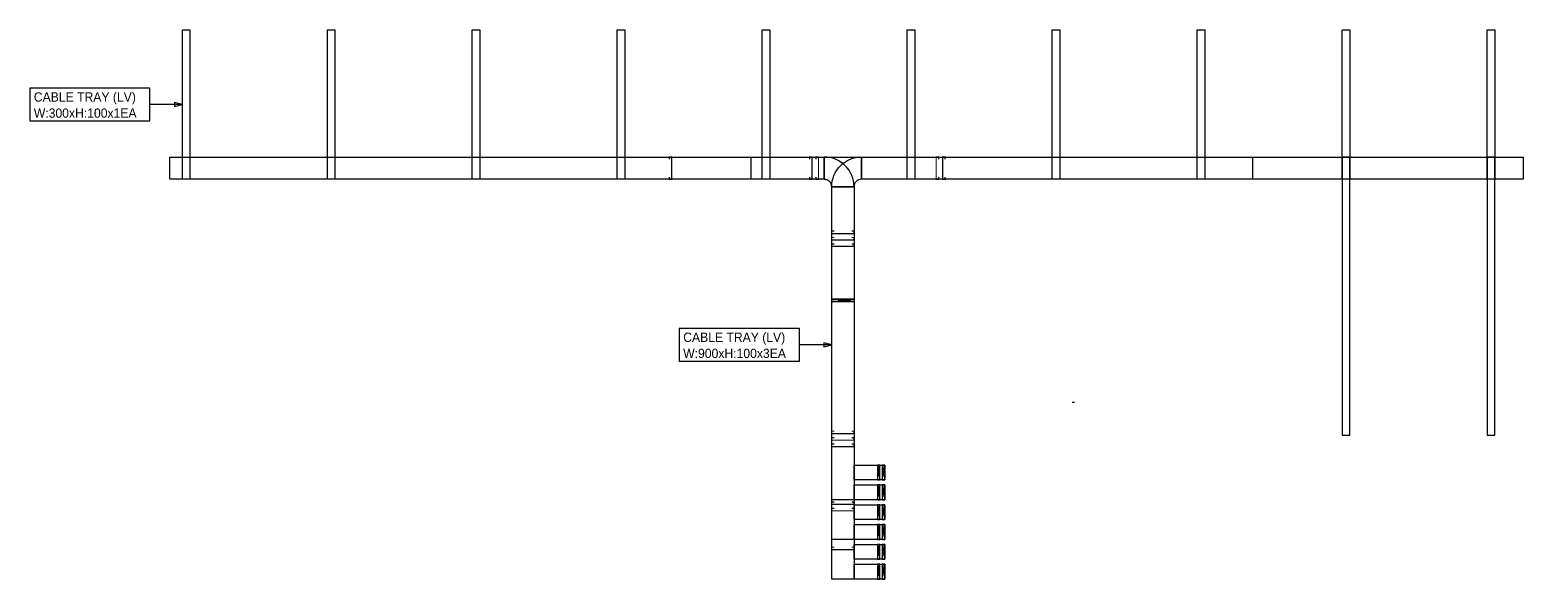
# Model space of a CAD drawing. Header units: millimetres. Extents: x -19577 to 374132, y 182625 to 847314.
# Drawn here: x 103852 to 164100, y 825155 to 847314 of the extents above; entities that cross this region are included whole.
import ezdxf
from ezdxf.enums import TextEntityAlignment as Align

# ---------------------------------------------------------------- set-up
doc = ezdxf.new("R2010")
doc.units = ezdxf.units.MM
doc.header["$LTSCALE"] = 150
for name, color, linetype in [('-----26 Electrical Cable Tray_HV_N', 30, 'Continuous'), ('-----26 Electrical Cable Tray_LV_UT', 141, 'Continuous'), ('A-HAT-MATL', 8, 'Continuous')]:
    doc.layers.add(name, color=color, linetype=linetype)
doc.styles.add('ELEC', font='Dotum.ttf')

msp = doc.modelspace()

# ---------------------------------------------------------------- linework, layer by layer
at = {"layer": '-----26 Electrical Cable Tray_HV_N', "color": 1}
for points in [[(103852, 844957), (103852, 843642), (108698, 843642), (108698, 844957)], [(130052, 835263), (130052, 833948), (134898, 833948), (134898, 835263)]]:
    msp.add_lwpolyline(points, close=True, dxfattribs=at)
for points in [[(110004, 844300), (109684, 844380), (109684, 844220), (110004, 844300), (108698, 844300)], [(136204, 834605), (135884, 834685), (135884, 834525), (136204, 834605), (134898, 834605)]]:
    msp.add_lwpolyline(points, dxfattribs=at)
at = {"layer": '-----26 Electrical Cable Tray_LV_UT'}
for points in [[(110004, 847314), (110304, 847314), (110304, 841285), (110004, 841285)], [(115854, 847314), (116154, 847314), (116154, 841285), (115854, 841285)], [(121704, 847314), (122004, 847314), (122004, 841285), (121704, 841285)], [(127554, 847314), (127854, 847314), (127854, 841285), (127554, 841285)], [(133404, 847314), (133704, 847314), (133704, 841285), (133404, 841285)], [(139254, 847314), (139554, 847314), (139554, 841285), (139254, 841285)], [(145104, 847314), (145404, 847314), (145404, 841285), (145104, 841285)], [(150954, 847314), (151254, 847314), (151254, 841285), (150954, 841285)], [(156804, 847314), (157104, 847314), (157104, 841285), (156804, 841285)], [(162654, 847314), (162954, 847314), (162954, 841285), (162654, 841285)], [(135904, 842185), (135904, 841285), (109497, 841285), (109497, 842185)], [(135904, 842185), (135904, 841285), (132954, 841285), (132954, 842185)], [(153186, 842185), (153186, 841285), (137404, 841285), (137404, 842185)], [(164100, 842185), (164100, 841285), (137404, 841285), (137404, 842185)], [(136204, 840985), (137104, 840985), (137104, 836455), (136204, 836455)], [(136204, 840985), (137104, 840985), (137104, 836455), (136204, 836455)], [(136204, 840985), (137104, 840985), (137104, 836455), (136204, 836455)], [(136204, 836455), (137104, 836455), (137104, 836355), (136204, 836355)], [(136204, 836355), (137104, 836355), (137104, 828355), (136204, 828355)], [(136204, 836355), (137104, 836355), (137104, 826755), (136204, 826755)], [(136204, 836355), (137104, 836355), (137104, 825155), (136204, 825155)]]:
    msp.add_lwpolyline(points, close=True, dxfattribs=at)
at = {"layer": '-----26 Electrical Cable Tray_LV_UT', "ltscale": 7.5, "const_width": 50, "elevation": 0}
for points in [[(129649, 842085), (129649, 842185), (129749, 842185), (129749, 841285), (129649, 841285), (129649, 841385)], [(135311, 842085), (135311, 842185), (135411, 842185), (135411, 841285), (135311, 841285), (135311, 841385)], [(140779, 842085), (140779, 842185), (140679, 842185), (140679, 841285), (140779, 841285), (140779, 841385)], [(137004, 838937), (137104, 838937), (137104, 838837), (136204, 838837), (136204, 838937), (136304, 838937)], [(137004, 838677), (137104, 838677), (137104, 838577), (136204, 838577), (136204, 838677), (136304, 838677)], [(137004, 830863), (137104, 830863), (137104, 830763), (136204, 830763), (136204, 830863), (136304, 830863)], [(137004, 830603), (137104, 830603), (137104, 830503), (136204, 830503), (136204, 830603), (136304, 830603)], [(137004, 828011), (137104, 828011), (137104, 827911), (136204, 827911), (136204, 828011), (136304, 828011)], [(137004, 826445), (137104, 826445), (137104, 826345), (136204, 826345), (136204, 826445), (136304, 826445)]]:
    msp.add_lwpolyline(points, dxfattribs=at)
at = {"layer": '-----26 Electrical Cable Tray_LV_UT', "ltscale": 7.5, "const_width": 50}
for points in [[(135571, 842085), (135571, 842185), (135671, 842185), (135671, 841285), (135571, 841285), (135571, 841385)], [(140519, 842085), (140519, 842185), (140419, 842185), (140419, 841285), (140519, 841285), (140519, 841385)], [(137004, 839197), (137104, 839197), (137104, 839097), (136204, 839097), (136204, 839197), (136304, 839197)], [(137004, 831123), (137104, 831123), (137104, 831023), (136204, 831023), (136204, 831123), (136304, 831123)], [(137004, 828271), (137104, 828271), (137104, 828171), (136204, 828171), (136204, 828271), (136304, 828271)]]:
    msp.add_lwpolyline(points, dxfattribs=at)
at = {"layer": '-----26 Electrical Cable Tray_LV_UT'}
for points in [[(135904, 841285), (135904, 842185), (135904, 842185), (137404, 842185), (137404, 841285, 0.414214), (137104, 840985), (136204, 840985), (136204, 840985, 0.414214)], [(135904, 841285), (135904, 841285, -0.414214), (136204, 840985), (136204, 840985), (137104, 840985, 0.414214), (135904, 842185)], [(137404, 841285), (137404, 841285, 0.414214), (137104, 840985), (137104, 840985), (136204, 840985, -0.414214), (137404, 842185)]]:
    msp.add_lwpolyline(points, format="xyb", close=True, dxfattribs=at)
at = {"layer": '-----26 Electrical Cable Tray_LV_UT', "elevation": 0}
for points in [[(156804, 830967), (157104, 830967), (157104, 842185), (156804, 842185)], [(162654, 830967), (162954, 830967), (162954, 842185), (162654, 842185)], [(137104, 829155), (137104, 829755), (138346, 829755), (138346, 829155)], [(138146, 829155), (138146, 829755), (138046, 829755), (138046, 829155)], [(138346, 829155), (138346, 829755), (138246, 829755), (138246, 829155)], [(137104, 828355), (137104, 828955), (138346, 828955), (138346, 828355)], [(138146, 828355), (138146, 828955), (138046, 828955), (138046, 828355)], [(138346, 828355), (138346, 828955), (138246, 828955), (138246, 828355)], [(137104, 827555), (137104, 828155), (138346, 828155), (138346, 827555)], [(138146, 827555), (138146, 828155), (138046, 828155), (138046, 827555)], [(138346, 827555), (138346, 828155), (138246, 828155), (138246, 827555)], [(137104, 826755), (137104, 827355), (138346, 827355), (138346, 826755)], [(138146, 826755), (138146, 827355), (138046, 827355), (138046, 826755)], [(138346, 826755), (138346, 827355), (138246, 827355), (138246, 826755)], [(137104, 825955), (137104, 826555), (138346, 826555), (138346, 825955)], [(138146, 825955), (138146, 826555), (138046, 826555), (138046, 825955)], [(138346, 825955), (138346, 826555), (138246, 826555), (138246, 825955)], [(137104, 825155), (137104, 825755), (138346, 825755), (138346, 825155)], [(138146, 825155), (138146, 825755), (138046, 825755), (138046, 825155)], [(138346, 825155), (138346, 825755), (138246, 825755), (138246, 825155)]]:
    msp.add_lwpolyline(points, close=True, dxfattribs=at)
at = {"layer": '-----26 Electrical Cable Tray_LV_UT'}
for points in [[(136204, 836355), (137104, 836455)], [(137104, 836355), (136204, 836455)]]:
    msp.add_lwpolyline(points, dxfattribs=at)
at = {"layer": '-----26 Electrical Cable Tray_LV_UT', "elevation": 0}
for points in [[(138046, 829155), (138146, 829755)], [(138046, 829755), (138146, 829155)], [(138246, 829155), (138346, 829755)], [(138246, 829755), (138346, 829155)], [(138046, 828355), (138146, 828955)], [(138046, 828955), (138146, 828355)], [(138246, 828355), (138346, 828955)], [(138246, 828955), (138346, 828355)], [(138046, 827555), (138146, 828155)], [(138046, 828155), (138146, 827555)], [(138246, 827555), (138346, 828155)], [(138246, 828155), (138346, 827555)], [(138046, 826755), (138146, 827355)], [(138046, 827355), (138146, 826755)], [(138246, 826755), (138346, 827355)], [(138246, 827355), (138346, 826755)], [(138046, 825955), (138146, 826555)], [(138046, 826555), (138146, 825955)], [(138246, 825955), (138346, 826555)], [(138246, 826555), (138346, 825955)], [(138046, 825155), (138146, 825755)], [(138046, 825755), (138146, 825155)], [(138246, 825155), (138346, 825755)], [(138246, 825755), (138346, 825155)]]:
    msp.add_lwpolyline(points, dxfattribs=at)
at = {"layer": 'A-HAT-MATL', "elevation": 0}
msp.add_lwpolyline([(146004, 832275), (145904, 832275)], dxfattribs=at)

# ---------------------------------------------------------------- texts
at = {"layer": '-----26 Electrical Cable Tray_LV_UT', "style": 'ELEC'}
for s, p in [('CABLE TRAY (LV)', (104012, 844607)), ('W:300xH:100x1EA', (104012, 843957)), ('CABLE TRAY (LV)', (130212, 834913)), ('W:900xH:100x3EA', (130212, 834263))]:
    msp.add_text(s, height=375, dxfattribs=at).set_placement(p, align=Align.MIDDLE_LEFT)

doc.saveas('drawing.dxf')
